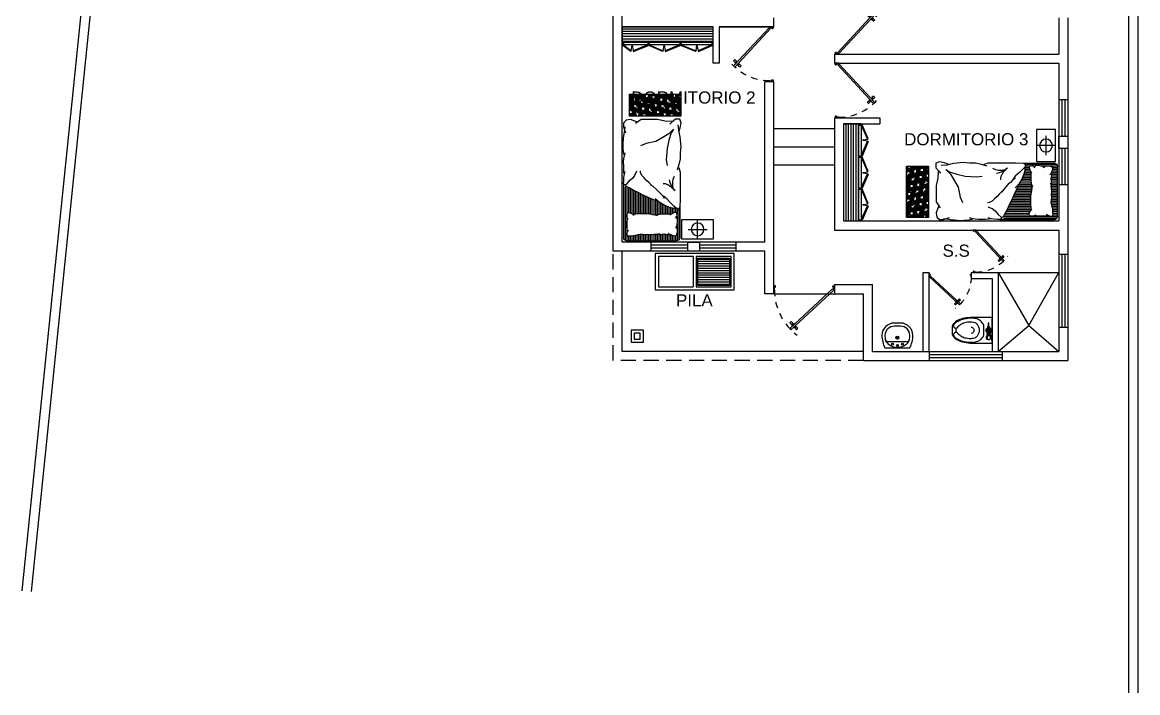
# Model space of a CAD drawing. Header units: inches. Extents: x 2 to 188, y -54 to 24.
# Drawn here: x 28.58 to 46.97, y -13.23 to -2.18 of the extents above; entities that cross this region are included whole.
import ezdxf

# ---------------------------------------------------------------- set-up
doc = ezdxf.new("R2010")
doc.units = ezdxf.units.IN
doc.header["$MEASUREMENT"] = 0
doc.linetypes.add('RAYITAS', pattern=[0.375, 0.25, -0.125])
for name, color, linetype in [('artefactos', 9, 'Continuous'), ('aux2', 194, 'Continuous'), ('POLIGONO', 7, 'Continuous')]:
    doc.layers.add(name, color=color, linetype=linetype)
doc.styles.get("Standard").update_dxf_attribs({"font": 'arial.ttf'})

# ---------------------------------------------------------------- blocks, each defined once
blk = doc.blocks.new('videt')
at = {"layer": 'artefactos'}
blk.add_line((0.024, 0.29), (-0.044, 0.29), dxfattribs=at)
for points in [[(0.196, 0.029, 0.049648), (0.183, 0.159, 0.06346), (0.151, 0.256, 0.103485), (0.093, 0.331, 0.178458), (0.04, 0.351), (-0.06, 0.351, 0.178458), (-0.112, 0.331, 0.103485), (-0.17, 0.256, 0.06346), (-0.203, 0.159, 0.049648), (-0.216, 0.029), (-0.216, -0.293), (0.196, -0.293)], [(-0.104, 0.322, 0.103485), (-0.159, 0.251, 0.06346), (-0.191, 0.157, 0.049648), (-0.204, 0.029, 0.075858), (-0.192, -0.046, 0.086069), (-0.162, -0.106, 0.105985), (-0.113, -0.148, 0.126201), (-0.06, -0.162), (0.04, -0.162, 0.126201), (0.093, -0.148, 0.105985), (0.142, -0.106, 0.086069), (0.172, -0.046, 0.075858), (0.184, 0.029, 0.049648), (0.171, 0.157, 0.06346), (0.139, 0.251, 0.103485), (0.085, 0.322, 0.097511), (0.07, 0.328, 0.09808), (0.055, 0.328, 0.098895), (0.041, 0.322, 0.099479), (0.03, 0.311, 0.099479), (0.025, 0.297, 0.098895), (0.025, 0.282, 0.09808), (0.031, 0.268, 0.097511), (0.041, 0.257, -0.102445), (0.087, 0.211, -0.077884), (0.116, 0.146, -0.065096), (0.127, 0.061, -0.024284), (0.125, 0.029, -0.115331), (0.115, -0.013, -0.103946), (0.086, -0.051, -0.091071), (0.043, -0.075, -0.083675), (-0.01, -0.084, -0.083675), (-0.063, -0.075, -0.091071), (-0.105, -0.051, -0.103946), (-0.135, -0.013, -0.115331), (-0.145, 0.029, -0.024284), (-0.146, 0.061, -0.065096), (-0.135, 0.146, -0.077884), (-0.106, 0.211, -0.102445), (-0.061, 0.257, 0.097511), (-0.05, 0.268, 0.09808), (-0.044, 0.282, 0.098895), (-0.044, 0.297, 0.099479), (-0.05, 0.311, 0.099479), (-0.061, 0.322, 0.098895), (-0.075, 0.328, 0.09808), (-0.09, 0.328, 0.097511)]]:
    blk.add_lwpolyline(points, format="xyb", close=True, dxfattribs=at)
blk.add_lwpolyline([(0.04, 0.043, -0.111064), (0.036, 0.026, -0.102841), (0.025, 0.012, -0.093011), (0.01, 0.003, -0.087082), (-0.01, -0.001, -0.087082), (-0.029, 0.003, -0.093011), (-0.045, 0.012, -0.102841), (-0.056, 0.026, -0.111064), (-0.06, 0.043, -0.111064)], format="xyb", dxfattribs=at)
at = {"layer": 'aux2'}
for p, q in [((-0.166, -0.293), (-0.166, -0.281)), ((-0.166, -0.293), (-0.091, -0.293)), ((-0.154, -0.215), (-0.154, -0.203)), ((-0.083, -0.215), (-0.154, -0.215)), ((-0.083, -0.259), (-0.154, -0.259)), ((-0.154, -0.277), (-0.154, -0.259)), ((-0.15, -0.206), (-0.15, -0.201)), ((-0.15, -0.276), (-0.15, -0.265)), ((-0.135, -0.209), (-0.147, -0.209)), ((-0.135, -0.262), (-0.147, -0.262)), ((-0.132, -0.206), (-0.132, -0.197)), ((-0.132, -0.274), (-0.132, -0.265)), ((-0.125, -0.206), (-0.125, -0.197)), ((-0.125, -0.274), (-0.125, -0.265)), ((-0.11, -0.209), (-0.122, -0.209)), ((-0.11, -0.262), (-0.122, -0.262)), ((-0.107, -0.206), (-0.107, -0.201)), ((-0.107, -0.276), (-0.107, -0.265)), ((-0.104, -0.215), (-0.104, -0.203)), ((-0.104, -0.277), (-0.104, -0.259)), ((-0.091, -0.293), (-0.091, -0.281)), ((-0.083, -0.212), (-0.07, -0.212)), ((-0.083, -0.262), (-0.083, -0.212)), ((-0.083, -0.237), (-0.07, -0.237)), ((-0.083, -0.262), (-0.07, -0.262)), ((-0.07, -0.262), (-0.07, -0.212)), ((-0.058, -0.215), (-0.07, -0.215)), ((-0.058, -0.259), (-0.07, -0.259)), ((-0.046, -0.212), (-0.058, -0.212)), ((-0.058, -0.262), (-0.058, -0.212)), ((-0.046, -0.262), (-0.058, -0.262)), ((0.047, -0.221), (0.031, -0.221)), ((0.047, -0.252), (0.031, -0.252)), ((0.047, -0.252), (0.047, -0.221)), ((0.05, -0.234), (0.106, -0.234)), ((0.05, -0.24), (0.106, -0.24))]:
    blk.add_line(p, q, dxfattribs=at)
blk.add_lwpolyline([(-0.035, -0.237), (-0.022, -0.259), (0.003, -0.259), (0.015, -0.237), (0.003, -0.215), (-0.022, -0.215)], close=True, dxfattribs=at)
for centre, radius in [((-0.01, -0.237), 0.0437), ((-0.01, -0.236), 0.025), ((-0.01, -0.237), 0.025), ((-0.01, -0.237), 0.00855)]:
    blk.add_circle(centre, radius, dxfattribs=at)
for centre, radius, start, end in [((-0.129, -0.39), 0.116, 71.0754, 108.9246), ((-0.119, -0.237), 0.0406, 147.7952, 212.2048), ((-0.129, -0.25), 0.0531, 61.9275, 118.0725), ((-0.147, -0.206), 0.00312, 180, 270), ((-0.147, -0.265), 0.00312, 90, 180), ((-0.135, -0.206), 0.00312, 270, 0), ((-0.135, -0.265), 0.00312, 0, 90), ((-0.122, -0.206), 0.00312, 180, 270), ((-0.122, -0.265), 0.00312, 90, 180), ((-0.11, -0.206), 0.00312, 270, 0), ((-0.11, -0.265), 0.00312, 0, 90), ((-0.138, -0.237), 0.0406, 327.7958, 32.2042), ((0.05, -0.231), 0.00312, 180, 270), ((0.05, -0.243), 0.00312, 90, 180), ((0.106, -0.237), 0.00312, 270, 90)]:
    blk.add_arc(centre, radius, start, end, dxfattribs=at)
blk = doc.blocks.new('Lo_small_pl')
at = {"layer": 'artefactos'}
for p, q in [((0.2, 0), (-0.2, 0)), ((0.161, -0.1), (-0.161, -0.1)), ((-0.05, -0.35), (0.05, -0.35)), ((-0.05, -0.4), (0.05, -0.4))]:
    blk.add_line(p, q, dxfattribs=at)
blk.add_circle((0, -0.164), 0.025, dxfattribs=at)
for centre, radius, start, end in [((0.232, -0.214), 0.483, 153.6298, 178.2977), ((0.232, -0.214), 0.433, 167.9069, 178.2977), ((-0.161, -0.13), 0.03, 90, 167.9069), ((0.161, -0.13), 0.03, 12.0931, 90), ((-0.232, -0.214), 0.433, 1.7023, 12.0931), ((-0.232, -0.214), 0.483, 1.7023, 26.3702), ((-0.048, -0.198), 0.202, 180.7014, 269.2986), ((-0.048, -0.198), 0.152, 180.7014, 269.2986), ((0.048, -0.198), 0.152, 270.7014, 359.2986), ((0.048, -0.198), 0.202, 270.7014, 359.2986)]:
    blk.add_arc(centre, radius, start, end, dxfattribs=at)
at = {"layer": 'aux2'}
for centre in [(-0.08, -0.06), (0, -0.04), (0, -0.164), (0.08, -0.06)]:
    blk.add_circle(centre, 0.015, dxfattribs=at)
for centre, radius, start, end in [((-0.152, -0.121), 0.0388, 147.9482, 184.6318), ((0, -0.245), 0.235, 38.1524, 141.8476), ((0.152, -0.121), 0.0388, 355.3682, 32.0518)]:
    blk.add_arc(centre, radius, start, end, dxfattribs=at)
blk = doc.blocks.new('*X3')
at = {"color": 0, "linetype": 'ByBlock'}
for p, q in [((19.525, 32.204), (19.525, 32.675)), ((19.55, 32.568), (19.55, 32.675)), ((19.575, 32.613), (19.575, 32.675)), ((19.6, 32.614), (19.6, 32.675)), ((19.625, 32.608), (19.625, 32.675)), ((19.65, 32.598), (19.65, 32.675)), ((19.675, 32.598), (19.675, 32.675)), ((19.7, 32.596), (19.7, 32.675)), ((19.725, 32.591), (19.725, 32.675)), ((19.75, 32.589), (19.75, 32.675)), ((19.775, 32.594), (19.775, 32.675)), ((19.8, 32.596), (19.8, 32.675)), ((19.825, 32.595), (19.825, 32.675)), ((19.85, 32.593), (19.85, 32.675)), ((19.875, 32.594), (19.875, 32.675)), ((19.9, 32.595), (19.9, 32.675)), ((19.925, 32.596), (19.925, 32.675)), ((19.95, 32.596), (19.95, 32.675)), ((19.975, 32.595), (19.975, 32.675)), ((20, 32.596), (20, 32.675)), ((20.025, 32.597), (20.025, 32.675)), ((20.05, 32.595), (20.05, 32.675)), ((20.075, 32.594), (20.075, 32.675)), ((20.1, 32.592), (20.1, 32.675)), ((20.125, 32.598), (20.125, 32.675)), ((20.15, 32.604), (20.15, 32.675)), ((20.175, 32.609), (20.175, 32.675)), ((20.2, 32.612), (20.2, 32.675)), ((20.225, 32.615), (20.225, 32.675)), ((20.25, 32.617), (20.25, 32.675)), ((20.275, 32.618), (20.275, 32.675)), ((20.3, 32.603), (20.3, 32.675)), ((20.325, 32.446), (20.325, 32.675)), ((19.55, 32.434), (19.55, 32.53)), ((20.3, 32.446), (20.3, 32.598)), ((20.3, 31.886), (20.3, 32.446)), ((20.325, 31.886), (20.325, 32.446)), ((19.55, 32.317), (19.55, 32.358)), ((19.55, 32.212), (19.55, 32.298)), ((19.625, 32.2), (19.625, 32.284)), ((19.65, 32.193), (19.65, 32.291)), ((19.675, 32.186), (19.675, 32.29)), ((19.7, 32.176), (19.7, 32.29)), ((19.725, 32.166), (19.725, 32.29)), ((19.75, 32.155), (19.75, 32.291)), ((19.775, 32.14), (19.775, 32.293)), ((19.8, 32.125), (19.8, 32.297)), ((19.825, 32.109), (19.825, 32.301)), ((19.85, 32.097), (19.85, 32.302)), ((19.875, 32.09), (19.875, 32.304)), ((19.9, 32.08), (19.9, 32.302)), ((19.925, 32.07), (19.925, 32.298)), ((19.95, 32.058), (19.95, 32.293)), ((19.975, 32.046), (19.975, 32.29)), ((20, 32.035), (20, 32.289)), ((20.025, 32.024), (20.025, 32.288)), ((20.05, 32.012), (20.05, 32.288)), ((20.075, 32), (20.075, 32.288)), ((20.1, 31.987), (20.1, 32.287)), ((20.125, 31.974), (20.125, 32.287)), ((20.15, 31.962), (20.15, 32.289)), ((20.175, 31.95), (20.175, 32.292)), ((20.2, 31.939), (20.2, 32.293)), ((20.225, 31.924), (20.225, 32.284)), ((20.25, 31.909), (20.25, 32.273)), ((19.575, 32.206), (19.575, 32.27)), ((19.6, 32.204), (19.6, 32.271)), ((20.275, 31.895), (20.275, 32.271))]:
    blk.add_line(p, q, dxfattribs=at)
blk = doc.blocks.new('MUEBLE CAMA')
at = {"layer": 'artefactos'}
for p, q in [((-0.504, -0.803), (-0.504, 0.05)), ((-0.454, 0.1), (0.331, 0.1)), ((0.381, -0.431), (0.381, 0.05))]:
    blk.add_line(p, q, dxfattribs=at)
at = {"layer": 'artefactos', "linetype": 'ByBlock'}
for p, q in [((0.66, 0.069), (0.66, -0.231)), ((0.51, -0.081), (0.81, -0.081))]:
    blk.add_line(p, q, dxfattribs=at)
for points in [[(-0.235, -0.003), (-0.28, 0.007), (-0.314, 0.015), (-0.344, 0.019), (-0.383, 0.023), (-0.434, 0.025), (-0.454, 0.009), (-0.45, -0.023), (-0.438, -0.052), (-0.423, -0.072)], [(0.069, -0.009), (0.022, -0.001), (-0.022, 0.001), (-0.065, 0.003), (-0.122, 0.001), (-0.156, 0.003), (-0.203, 0.001), (-0.241, -0.003)], [(0.252, 0.004), (0.217, 0.005), (0.186, 0.003), (0.138, -0.007), (0.095, 0.001), (0.067, 0.003), (0.011, -0.005)], [(0.314, -0.123), (0.33, -0.102), (0.34, -0.08), (0.342, -0.031), (0.326, 0.013), (0.306, 0.025), (0.267, 0.017), (0.217, -0.003), (0.197, -0.021)], [(-0.438, -0.045), (-0.444, -0.086), (-0.452, -0.104), (-0.45, -0.135), (-0.452, -0.179), (-0.45, -0.202), (-0.444, -0.232), (-0.432, -0.257)], [(0.321, -0.103), (0.338, -0.139), (0.34, -0.165), (0.346, -0.208), (0.346, -0.244), (0.326, -0.263), (0.31, -0.273)], [(-0.438, -0.24), (-0.452, -0.271), (-0.45, -0.301), (-0.444, -0.336), (-0.423, -0.344), (-0.389, -0.338), (-0.359, -0.319), (-0.336, -0.305)], [(0.034, -0.293), (-0.002, -0.305), (-0.049, -0.311), (-0.097, -0.321), (-0.14, -0.323), (-0.199, -0.323), (-0.253, -0.325), (-0.282, -0.325), (-0.31, -0.319), (-0.338, -0.319), (-0.36, -0.317)], [(0.251, -0.319), (0.211, -0.321), (0.158, -0.321), (0.109, -0.319), (0.069, -0.313), (0.041, -0.309), (0.012, -0.309), (-0.018, -0.305)], [(0.326, -0.263), (0.34, -0.287), (0.342, -0.309), (0.328, -0.344), (0.286, -0.342), (0.241, -0.317), (0.223, -0.303)], [(0.047, -0.52), (0.008, -0.53), (-0.044, -0.55), (-0.118, -0.584), (-0.194, -0.618), (-0.261, -0.653), (-0.354, -0.697), (-0.416, -0.734), (-0.458, -0.756), (-0.472, -0.776), (-0.47, -0.791)], [(0.347, -0.407), (0.265, -0.416), (0.211, -0.431), (0.133, -0.462), (0.055, -0.509), (-0.007, -0.563)], [(0.366, -1.052), (0.389, -0.982), (0.389, -0.842), (0.389, -0.687), (0.389, -0.555), (0.381, -0.431), (0.358, -0.4), (0.327, -0.408), (0.288, -0.447), (0.242, -0.493), (0.179, -0.563), (0.125, -0.602)], [(0.14, -0.567), (0.121, -0.604), (0.081, -0.641), (0.052, -0.673), (0.012, -0.712), (-0.039, -0.754), (-0.076, -0.773)], [(0.306, -0.696), (0.297, -0.701), (0.29, -0.707), (0.282, -0.713), (0.275, -0.719), (0.268, -0.725), (0.262, -0.731), (0.255, -0.737), (0.249, -0.743), (0.243, -0.748), (0.237, -0.752), (0.231, -0.757), (0.225, -0.761), (0.219, -0.765), (0.212, -0.769), (0.206, -0.773), (0.199, -0.777), (0.192, -0.781), (0.185, -0.785), (0.177, -0.788), (0.168, -0.791), (0.158, -0.794), (0.147, -0.796), (0.135, -0.798), (0.122, -0.798)], [(0.306, -0.688), (0.276, -0.725), (0.269, -0.769), (0.269, -0.827), (0.276, -0.871), (0.298, -0.915)], [(-0.49, -0.783), (-0.504, -0.803), (-0.501, -0.841), (-0.498, -0.896), (-0.49, -0.948), (-0.475, -0.989)], [(-0.301, -0.997), (-0.332, -0.928), (-0.364, -0.881), (-0.426, -0.835), (-0.464, -0.788), (-0.495, -0.78)], [(-0.047, -0.759), (-0.098, -0.813), (-0.14, -0.847), (-0.177, -0.889), (-0.216, -0.929), (-0.234, -0.973), (-0.239, -1.002)], [(0.269, -0.732), (0.24, -0.784), (0.225, -0.835), (0.218, -0.857)], [(-0.49, -0.942), (-0.498, -0.977), (-0.501, -1.038), (-0.501, -1.079), (-0.504, -1.142), (-0.498, -1.192), (-0.49, -1.238), (-0.475, -1.282)], [(0.35, -1.726), (0.358, -1.641), (0.381, -1.533), (0.389, -1.478), (0.397, -1.385), (0.389, -1.284), (0.389, -1.191), (0.366, -1.098), (0.342, -1.013)], [(0.284, -1.657), (0.247, -1.599), (0.21, -1.482), (0.181, -1.35), (0.166, -1.174), (0.181, -1.086)], [(-0.484, -1.69), (-0.49, -1.641), (-0.501, -1.58), (-0.51, -1.514), (-0.516, -1.427), (-0.513, -1.366), (-0.51, -1.293), (-0.49, -1.229)], [(0.284, -1.657), (0.21, -1.584), (0.13, -1.533), (0.005, -1.46), (-0.149, -1.43), (-0.237, -1.394)], [(-0.286, -1.767), (-0.325, -1.783), (-0.395, -1.806), (-0.464, -1.798), (-0.503, -1.752), (-0.503, -1.69), (-0.488, -1.643), (-0.472, -1.597)], [(0.257, -1.775), (0.148, -1.783), (0.032, -1.806), (-0.131, -1.806), (-0.224, -1.806), (-0.317, -1.744)], [(0.366, -1.62), (0.389, -1.674), (0.404, -1.752), (0.381, -1.814), (0.311, -1.814), (0.257, -1.767), (0.226, -1.736)]]:
    blk.add_lwpolyline(points, dxfattribs=at)
blk.add_lwpolyline([(0.91, 0.069), (0.91, -0.231), (0.41, -0.231), (0.41, 0.069)], close=True, dxfattribs=at)
blk.add_circle((0.66, -0.081), 0.1, dxfattribs=at)
at = {"layer": 'artefactos'}
for centre, start, end in [((-0.454, 0.05), 90, 180), ((0.331, 0.05), 0, 90)]:
    blk.add_arc(centre, 0.05, start, end, dxfattribs=at)
at = {"layer": 'artefactos', "color": 8, "linetype": 'ByBlock', "xscale": -1.058823529411768, "yscale": 1.058823529411768, "zscale": 1.058823529411761}
blk.add_blockref('*X3', (21.041, -34.511), dxfattribs=at)
blk = doc.blocks.new('*U25')
at = {"layer": 'artefactos'}
for p, q in [((0.011, 0.034), (0.717, 0.69)), ((0.032, 0.013), (0.738, 0.668)), ((0.625, 0.689), (0.601, 0.665)), ((0.601, 0.665), (0.629, 0.637)), ((0.625, 0.689), (0.653, 0.661)), ((0.653, 0.661), (0.629, 0.637)), ((0.675, 0.653), (0.637, 0.615)), ((0.637, 0.615), (0.64, 0.612)), ((0.664, 0.588), (0.661, 0.591)), ((0.702, 0.626), (0.664, 0.588)), ((0.675, 0.653), (0.678, 0.65)), ((0.71, 0.604), (0.686, 0.58)), ((0.714, 0.552), (0.686, 0.58)), ((0.702, 0.626), (0.699, 0.629)), ((0.738, 0.576), (0.71, 0.604)), ((0.738, 0.576), (0.714, 0.552)), ((0.738, 0.668), (0.717, 0.69)), ((0, 0.031), (0, -0.031)), ((0.008, 0.034), (0.003, 0.034)), ((0.011, 0.034), (0.032, 0.013)), ((0.011, 0.031), (0.011, -0.011)), ((0.989, 0.031), (0.989, -0.011)), ((0.992, 0.034), (0.997, 0.034)), ((1, 0.031), (1, -0.031)), ((0.025, -0.034), (0.003, -0.034)), ((0.011, -0.011), (0.025, -0.011)), ((0.028, -0.014), (0.028, -0.031)), ((0.972, -0.014), (0.972, -0.031)), ((0.989, -0.011), (0.975, -0.011)), ((0.975, -0.034), (0.997, -0.034))]:
    blk.add_line(p, q, dxfattribs=at)
at = {"layer": 'artefactos', "linetype": 'RAYITAS', "ltscale": 0.15}
blk.add_arc((0.061, 0.034), 0.928, 0, 53.3291, dxfattribs=at)
at = {"layer": 'artefactos'}
for centre, radius, start, end in [((0.624, 0.629), 0.0188, 310.968, 53.1574), ((0.661, 0.665), 0.0188, 216.8426, 319.032), ((0.678, 0.576), 0.0188, 36.8426, 139.032), ((0.714, 0.612), 0.0188, 130.968, 233.1574), ((0.003, 0.031), 0.003, 90, 180), ((0.008, 0.031), 0.003, 0, 90), ((0.992, 0.031), 0.003, 90, 180), ((0.997, 0.031), 0.003, 0, 90), ((0.003, -0.031), 0.003, 180, 270), ((0.025, -0.014), 0.003, 0, 90), ((0.025, -0.031), 0.003, 270, 0), ((0.975, -0.014), 0.003, 90, 180), ((0.975, -0.031), 0.003, 180, 270), ((0.997, -0.031), 0.003, 270, 0)]:
    blk.add_arc(centre, radius, start, end, dxfattribs=at)
blk = doc.blocks.new('CL3')
at = {"layer": 'artefactos'}
for p, q in [((0, 0), (-2.453, 0)), ((-2.453, 0), (-2.453, -0.45)), ((0, -0.45), (0, 0)), ((0, -0.054), (-2.453, -0.054)), ((0, -0.118), (-2.453, -0.118)), ((0, -0.181), (-2.453, -0.181)), ((0, -0.245), (-2.453, -0.245)), ((0, -0.308), (-2.453, -0.308)), ((0, -0.372), (-2.453, -0.372)), ((-2.453, -0.388), (-2.423, -0.388)), ((-2.453, -0.388), (-0.838, -0.388)), ((-2.453, -0.45), (-2.423, -0.45)), ((-2.432, -0.473), (-2.423, -0.45)), ((-2.081, -0.626), (-2.432, -0.473)), ((-2.423, -0.388), (-2.423, -0.45)), ((-0.838, -0.45), (-2.423, -0.45)), ((-2.423, -0.45), (-2.072, -0.603)), ((-2.072, -0.603), (-2.047, -0.45)), ((-2.047, -0.45), (-2.022, -0.603)), ((-1.646, -0.45), (-2.022, -0.603)), ((-2.012, -0.626), (-1.636, -0.473)), ((-1.646, -0.388), (-1.615, -0.388)), ((-1.646, -0.388), (-1.646, -0.45)), ((-1.636, -0.473), (-1.646, -0.45)), ((-1.646, -0.45), (-1.615, -0.45)), ((-1.624, -0.473), (-1.615, -0.45)), ((-1.274, -0.626), (-1.624, -0.473)), ((-1.615, -0.388), (-1.615, -0.45)), ((-1.615, -0.45), (-1.264, -0.603)), ((-1.264, -0.603), (-1.239, -0.45)), ((-1.239, -0.45), (-1.214, -0.603)), ((-0.838, -0.45), (-1.214, -0.603)), ((-1.205, -0.626), (-0.829, -0.473)), ((-0.838, -0.388), (-0.808, -0.388)), ((-0.838, -0.388), (-0.838, -0.45)), ((-0.838, -0.45), (-0.808, -0.45)), ((-0.829, -0.473), (-0.838, -0.45)), ((-0.817, -0.473), (-0.808, -0.45)), ((-0.441, -0.626), (-0.817, -0.473)), ((-0.808, -0.388), (-0.808, -0.45)), ((-0.808, -0.388), (-0.031, -0.388)), ((-0.031, -0.45), (-0.808, -0.45)), ((-0.808, -0.45), (-0.432, -0.603)), ((-0.432, -0.603), (-0.407, -0.45)), ((-0.407, -0.45), (-0.382, -0.603)), ((-0.031, -0.45), (-0.382, -0.603)), ((-0.372, -0.626), (-0.021, -0.473)), ((-0.031, -0.388), (0, -0.388)), ((-0.031, -0.388), (-0.031, -0.45)), ((-0.031, -0.45), (0, -0.45)), ((-0.021, -0.473), (-0.031, -0.45)), ((-2.072, -0.603), (-2.081, -0.626)), ((-2.022, -0.603), (-2.012, -0.626)), ((-1.264, -0.603), (-1.274, -0.626)), ((-1.214, -0.603), (-1.205, -0.626)), ((-0.432, -0.603), (-0.441, -0.626)), ((-0.382, -0.603), (-0.372, -0.626))]:
    blk.add_line(p, q, dxfattribs=at)

msp = doc.modelspace()

# ---------------------------------------------------------------- hatches: boundary and pattern name
h = msp.add_hatch()
h.set_pattern_fill('HOUND', color=8, scale=0.3, angle=-90)
h.set_pattern_definition([(270, (30.386274, 82.224495), (0.01875, -0.075), [0.3, -0.15]), (360, (30.386274, 82.224495), (-0.075, 0.01875), [0.3, -0.15])])
h.paths.add_polyline_path([(39.439, -3.367), (39.439, -3.729), (38.592, -3.729), (38.592, -3.367)])
h = msp.add_hatch()
h.set_pattern_fill('HOUND', color=8, scale=0.3)
h.set_pattern_definition([(0, (-42.431664, -13.606943), (0.075, 0.01875), [0.3, -0.15]), (90, (-42.431664, -13.606943), (-0.01875, -0.075), [0.3, -0.15])])
h.paths.add_polyline_path([(43.16, -4.554), (43.522, -4.554), (43.522, -5.401), (43.16, -5.401)])
h = msp.add_hatch()
h.set_pattern_fill('LINE', color=8, scale=0.3)
h.set_pattern_definition([(0, (-43.1869, -7.17317), (0, 0.0375), [])])
h.paths.add_polyline_path([(39.718, -6.07), (40.243, -6.07), (40.243, -6.52), (39.718, -6.52)])

# ---------------------------------------------------------------- linework, layer by layer
at = {"color": 5}
for p, q in [((38.321, -5.958), (38.321, 1.042)), ((38.471, -3.858), (38.471, 0.892)), ((40.971, -2.258), (40.971, -2.108)), ((45.671, -2.108), (45.671, -2.708)), ((45.821, -2.108), (45.821, -3.458)), ((38.471, -5.808), (38.471, -2.258)), ((39.971, -2.258), (38.471, -2.258)), ((39.971, -2.858), (39.971, -2.258)), ((39.971, -2.552), (39.971, -2.258)), ((40.071, -2.258), (40.971, -2.258)), ((40.971, -2.258), (40.071, -2.258)), ((40.071, -2.258), (40.071, -2.858)), ((41.971, -2.708), (45.671, -2.708)), ((41.971, -2.708), (41.971, -2.858)), ((40.071, -2.858), (39.971, -2.858)), ((41.971, -2.858), (45.671, -2.858)), ((45.671, -2.858), (45.671, -3.458)), ((40.821, -5.808), (40.821, -3.158)), ((40.971, -6.658), (40.971, -3.158)), ((45.671, -3.458), (45.821, -3.458)), ((41.971, -3.758), (41.971, -5.608)), ((41.971, -3.758), (42.721, -3.758)), ((42.121, -3.858), (42.121, -5.458)), ((42.121, -3.858), (42.721, -3.858)), ((42.721, -3.758), (42.721, -3.858)), ((45.671, -4.058), (45.671, -4.258)), ((45.671, -4.058), (45.671, -4.258)), ((45.671, -4.258), (45.671, -4.058)), ((45.671, -4.058), (45.821, -4.058)), ((45.821, -4.058), (45.821, -4.258)), ((45.821, -4.058), (45.821, -4.258)), ((45.671, -4.258), (45.821, -4.258)), ((45.671, -4.858), (45.671, -5.458)), ((45.671, -4.858), (45.821, -4.858)), ((45.821, -4.858), (45.821, -5.608)), ((42.121, -5.458), (45.671, -5.458)), ((41.971, -5.608), (45.671, -5.608)), ((45.671, -5.608), (45.671, -6.008)), ((45.821, -5.608), (45.821, -6.008)), ((38.946, -5.808), (38.471, -5.808)), ((38.946, -5.808), (38.946, -5.958)), ((39.746, -5.808), (39.546, -5.808)), ((39.746, -5.808), (39.546, -5.808)), ((39.746, -5.808), (39.546, -5.808)), ((39.546, -5.808), (39.746, -5.808)), ((39.546, -5.808), (39.546, -5.958)), ((39.746, -5.808), (39.746, -5.958)), ((40.821, -5.808), (40.346, -5.808)), ((40.346, -5.808), (40.346, -5.958)), ((38.946, -5.958), (38.321, -5.958)), ((39.746, -5.958), (39.546, -5.958)), ((39.746, -5.958), (39.546, -5.958)), ((39.746, -5.958), (39.546, -5.958)), ((40.821, -5.958), (40.346, -5.958)), ((40.821, -6.658), (40.821, -5.958)), ((45.671, -6.008), (45.821, -6.008)), ((41.971, -6.508), (42.599, -6.508)), ((41.971, -6.508), (41.971, -6.658)), ((42.599, -7.608), (42.599, -6.508)), ((40.971, -6.658), (40.821, -6.658)), ((41.971, -6.658), (42.449, -6.658)), ((42.449, -7.758), (42.449, -6.658)), ((45.671, -7.208), (45.671, -7.608)), ((45.671, -7.208), (45.821, -7.208)), ((45.821, -7.208), (45.821, -7.758)), ((42.599, -7.608), (43.535, -7.608)), ((43.535, -7.608), (43.535, -7.758)), ((44.735, -7.608), (45.671, -7.608)), ((44.735, -7.608), (44.735, -7.758)), ((42.449, -7.758), (43.535, -7.758)), ((44.735, -7.758), (45.821, -7.758))]:
    msp.add_line(p, q, dxfattribs=at)
for p, q in [((38.471, -2.258), (39.971, -2.258)), ((40.821, -3.158), (40.971, -3.158))]:
    msp.add_line(p, q)
at = {"color": 2}
for p, q in [((45.671, -3.458), (45.671, -4.058)), ((45.821, -3.458), (45.821, -4.058)), ((45.671, -4.258), (45.671, -4.858)), ((45.821, -4.258), (45.821, -4.858)), ((39.546, -5.808), (38.946, -5.808)), ((40.346, -5.808), (39.746, -5.808)), ((39.546, -5.958), (38.946, -5.958)), ((40.346, -5.958), (39.746, -5.958)), ((45.671, -6.008), (45.671, -7.208)), ((45.821, -6.008), (45.821, -7.208)), ((43.535, -7.608), (44.735, -7.608)), ((43.535, -7.758), (44.735, -7.758))]:
    msp.add_line(p, q, dxfattribs=at)
at = {"color": 1}
for p, q in [((45.721, -3.458), (45.721, -4.058)), ((45.771, -3.458), (45.771, -4.058)), ((41.971, -3.939), (40.971, -3.939)), ((41.971, -4.239), (40.971, -4.239)), ((45.721, -4.258), (45.721, -4.858)), ((45.771, -4.258), (45.771, -4.858)), ((41.971, -4.539), (40.971, -4.539)), ((39.546, -5.858), (38.946, -5.858)), ((40.346, -5.858), (39.746, -5.858)), ((39.546, -5.908), (38.946, -5.908)), ((39.643, -6.045), (39.643, -6.545)), ((39.693, -6.045), (39.693, -6.545)), ((40.346, -5.908), (39.746, -5.908)), ((45.721, -6.008), (45.721, -7.208)), ((45.771, -6.008), (45.771, -7.208)), ((44.671, -6.308), (45.671, -6.308)), ((44.671, -6.308), (45.178, -7.18)), ((45.178, -7.18), (45.671, -6.308)), ((44.671, -7.608), (45.178, -7.18)), ((45.178, -7.18), (45.671, -7.608)), ((43.535, -7.658), (44.735, -7.658)), ((43.535, -7.708), (44.735, -7.708))]:
    msp.add_line(p, q, dxfattribs=at)
at = {"color": 8, "linetype": 'RAYITAS'}
for p, q in [((38.321, -7.758), (38.321, -5.958)), ((42.449, -7.758), (38.321, -7.758))]:
    msp.add_line(p, q, dxfattribs=at)
at = {"color": 8}
for p, q in [((38.471, -7.608), (38.471, -5.958)), ((40.971, -6.658), (41.971, -6.658)), ((42.449, -7.608), (38.471, -7.608))]:
    msp.add_line(p, q, dxfattribs=at)
at = {"color": 3}
for p, q in [((43.432, -6.308), (43.532, -6.308)), ((43.432, -7.608), (43.432, -6.308)), ((43.532, -7.608), (43.532, -6.308)), ((44.232, -6.308), (44.671, -6.308)), ((44.232, -6.408), (44.232, -6.308)), ((44.232, -6.408), (44.571, -6.408)), ((44.571, -6.408), (44.571, -7.608)), ((44.671, -6.308), (44.671, -7.608))]:
    msp.add_line(p, q, dxfattribs=at)
at = {"color": 8}
for points in [[(39.439, -3.367), (39.439, -3.729), (38.592, -3.729), (38.592, -3.367)], [(43.16, -4.554), (43.522, -4.554), (43.522, -5.401), (43.16, -5.401)]]:
    msp.add_lwpolyline(points, close=True, dxfattribs=at)
at = {"color": 1}
for points in [[(39.018, -6.595), (40.318, -6.595), (40.318, -5.995), (39.018, -5.995)], [(39.718, -6.07), (40.243, -6.07), (40.243, -6.52), (39.718, -6.52)]]:
    msp.add_lwpolyline(points, close=True, dxfattribs=at)
for points in [[(39.643, -6.045), (39.068, -6.045), (39.068, -6.545), (39.643, -6.545)], [(39.693, -6.545), (40.268, -6.545), (40.268, -6.045), (39.693, -6.045)]]:
    msp.add_lwpolyline(points, dxfattribs=at)
at = {"color": 2}
msp.add_lwpolyline([(38.621, -7.458), (38.821, -7.458), (38.821, -7.258), (38.621, -7.258)], close=True, dxfattribs=at)
at = {"color": 4}
msp.add_lwpolyline([(38.671, -7.408), (38.771, -7.408), (38.771, -7.308), (38.671, -7.308)], close=True, dxfattribs=at)
at = {"layer": 'artefactos'}
for p, q in [((38.471, -2.258), (38.471, -2.552)), ((39.971, -2.294), (38.471, -2.294)), ((39.971, -2.335), (38.471, -2.335)), ((39.971, -2.376), (38.471, -2.376)), ((39.971, -2.418), (38.471, -2.418)), ((39.971, -2.459), (38.471, -2.459)), ((39.971, -2.501), (38.471, -2.501)), ((38.471, -2.512), (38.491, -2.512)), ((38.471, -2.512), (39.424, -2.512)), ((38.471, -2.552), (38.491, -2.552)), ((38.485, -2.567), (38.491, -2.552)), ((38.613, -2.667), (38.485, -2.567)), ((38.491, -2.512), (38.491, -2.552)), ((39.424, -2.552), (38.491, -2.552)), ((38.491, -2.552), (38.619, -2.652)), ((38.619, -2.652), (38.636, -2.552)), ((38.636, -2.552), (38.652, -2.652)), ((38.897, -2.552), (38.652, -2.652)), ((38.658, -2.667), (38.903, -2.567)), ((38.897, -2.512), (38.917, -2.512)), ((38.897, -2.512), (38.897, -2.552)), ((38.903, -2.567), (38.897, -2.552)), ((38.897, -2.552), (38.917, -2.552)), ((38.911, -2.567), (38.917, -2.552)), ((39.14, -2.667), (38.911, -2.567)), ((38.917, -2.512), (38.917, -2.552)), ((38.917, -2.552), (39.146, -2.652)), ((39.146, -2.652), (39.162, -2.552)), ((39.162, -2.552), (39.179, -2.652)), ((39.424, -2.552), (39.179, -2.652)), ((39.185, -2.667), (39.43, -2.567)), ((39.424, -2.512), (39.444, -2.512)), ((39.424, -2.512), (39.424, -2.552)), ((39.424, -2.552), (39.444, -2.552)), ((39.43, -2.567), (39.424, -2.552)), ((39.438, -2.567), (39.444, -2.552)), ((39.683, -2.667), (39.438, -2.567)), ((39.444, -2.512), (39.444, -2.552)), ((39.444, -2.512), (39.95, -2.512)), ((39.95, -2.552), (39.444, -2.552)), ((39.444, -2.552), (39.689, -2.652)), ((39.689, -2.652), (39.705, -2.552)), ((39.705, -2.552), (39.722, -2.652)), ((39.95, -2.552), (39.722, -2.652)), ((39.728, -2.667), (39.957, -2.567)), ((39.95, -2.512), (39.971, -2.512)), ((39.95, -2.512), (39.95, -2.552)), ((39.95, -2.552), (39.971, -2.552)), ((39.957, -2.567), (39.95, -2.552)), ((38.619, -2.652), (38.613, -2.667)), ((38.652, -2.652), (38.658, -2.667)), ((39.146, -2.652), (39.14, -2.667)), ((39.179, -2.652), (39.185, -2.667)), ((39.689, -2.652), (39.683, -2.667)), ((39.722, -2.652), (39.728, -2.667))]:
    msp.add_line(p, q, dxfattribs=at)
at = {"layer": 'POLIGONO'}
for p, q in [((46.821, 9.392), (46.821, -13.235)), ((46.971, 9.501), (46.971, -13.235)), ((28.582, -11.553), (30.413, 6.374)), ((28.731, -11.569), (30.547, 6.209))]:
    msp.add_line(p, q, dxfattribs=at)

# ---------------------------------------------------------------- block references
at = {"color": 5, "xscale": 0.6521484488667962, "yscale": 0.6521484488667962, "zscale": 0.6521484488667962, "rotation": 90}
msp.add_blockref('CL3', (42.121, -3.859), dxfattribs=at)
at = {"layer": 'artefactos'}
for name, p, xscale, yscale, zscale, rotation in [('*U25', (42.015, -2.708), -0.8999904120752611, 0.8999904120752611, 0.8999904120752611, 270.0000000000006), ('*U25', (40.929, -2.258), -0.8999904120752611, 0.8999904120752611, 0.8999904120752611, 90), ('*U25', (42.015, -2.858), 0.8999904120752611, 0.8999904120752611, 0.8999904120752611, 270), ('MUEBLE CAMA', (39.022, -5.682), -1.049384850851945, 1.049384850851945, 1.049384850851945, 180), ('MUEBLE CAMA', (45.544, -4.907), -1.049384850851945, 1.049384850851945, 1.049384850851945, 270), ('*U25', (44.284, -5.608), 0.7000000000000798, 0.7000000000000798, 0.7000000000000798, 270), ('*U25', (43.532, -6.358), -0.7000000000000798, 0.7000000000000798, 0.7000000000000798, 180), ('Lo_small_pl', (43.009, -7.55), 1.023080057818073, 1.023080057818073, 1.023080057818073, 180), ('videt', (44.271, -7.25), 1.023080057818073, 1.023080057818073, 1.023080057818073, 90)]:
    msp.add_blockref(name, p, dxfattribs=dict(at, xscale=xscale, yscale=yscale, zscale=zscale, rotation=rotation))
at = {"layer": 'artefactos', "rotation": 180}
msp.add_blockref('*U25', (41.971, -6.563), dxfattribs=at)

# ---------------------------------------------------------------- texts
at = {"char_height": 0.2, "attachment_point": 1}
for s, insert in [('DORMITORIO 2', (38.622, -3.323)), ('DORMITORIO 3', (43.12, -4.011)), ('S.S', (43.753, -5.848)), ('PILA', (39.359, -6.666))]:
    msp.add_mtext(s, dxfattribs=dict(at, insert=insert))

doc.saveas('drawing.dxf')
